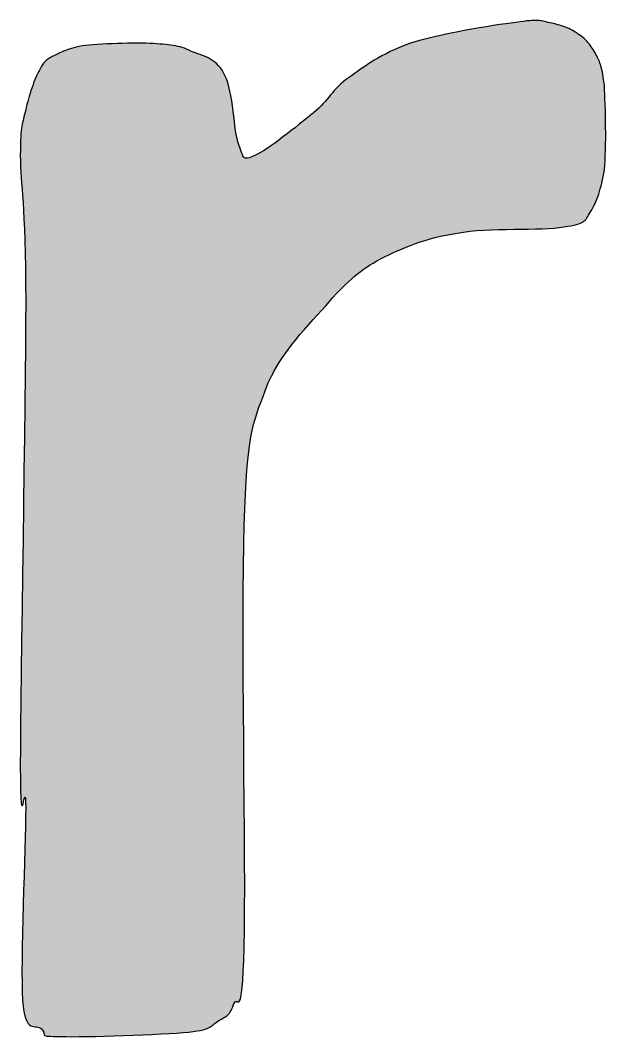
# Model space of a CAD drawing. Header units: millimetres. Extents: x 0 to 841, y 0 to 594.
# Drawn here: x 722.99 to 724.092, y 51.838 to 53.754 of the extents above; entities that cross this region are included whole.
import ezdxf

# ---------------------------------------------------------------- set-up
doc = ezdxf.new("R2010")
doc.units = ezdxf.units.MM
doc.layers.add('291-E-TEXTOS', color=7, linetype='Continuous')
doc.layers.add('291-G-ROTULO', color=7, linetype='Continuous')

msp = doc.modelspace()

# ---------------------------------------------------------------- hatches: boundary and pattern name
at = {"layer": '291-G-ROTULO', "true_color": 0xec5a2f}
msp.add_hatch(color=7, dxfattribs=at).paths.add_polyline_path([(724.0261, 53.7366), (724.0229, 53.7381), (724.0196, 53.7395), (724.0163, 53.7408), (724.0128, 53.7421), (724.0093, 53.7433), (724.0057, 53.7444), (724.0021, 53.7454), (723.9984, 53.7464), (723.9947, 53.7474), (723.991, 53.7482), (723.9872, 53.7491), (723.9835, 53.7498), (723.98, 53.7506), (723.9769, 53.7512), (723.9742, 53.7519), (723.9718, 53.7524), (723.9695, 53.7528), (723.9672, 53.7532), (723.9649, 53.7535), (723.9624, 53.7536), (723.9596, 53.7536), (723.9564, 53.7535), (723.9527, 53.7533), (723.9485, 53.7529), (723.9435, 53.7524), (723.9377, 53.7517), (723.931, 53.7509), (723.9232, 53.7498), (723.9143, 53.7486), (723.9041, 53.7471), (723.8928, 53.7455), (723.8806, 53.7436), (723.8676, 53.7415), (723.8541, 53.7393), (723.8401, 53.7368), (723.8259, 53.7343), (723.8115, 53.7316), (723.7973, 53.7287), (723.7833, 53.7258), (723.7697, 53.7227), (723.7566, 53.7196), (723.7443, 53.7164), (723.7329, 53.7131), (723.7225, 53.7097), (723.7129, 53.7062), (723.7037, 53.7026), (723.695, 53.6988), (723.6865, 53.6949), (723.6785, 53.6908), (723.6708, 53.6867), (723.6633, 53.6825), (723.6562, 53.6783), (723.6494, 53.6741), (723.6429, 53.6698), (723.6365, 53.6656), (723.6305, 53.6614), (723.6246, 53.6573), (723.6189, 53.6532), (723.6134, 53.6493), (723.6081, 53.6455), (723.6024, 53.6413), (723.5972, 53.6373), (723.5926, 53.6332), (723.5884, 53.6292), (723.5845, 53.6252), (723.5809, 53.6211), (723.5775, 53.6171), (723.5742, 53.6131), (723.5709, 53.609), (723.5675, 53.6049), (723.564, 53.6008), (723.5603, 53.5966), (723.5564, 53.5924), (723.552, 53.5881), (723.5472, 53.5837), (723.5418, 53.5792), (723.5359, 53.5744), (723.5294, 53.5693), (723.5225, 53.5637), (723.5152, 53.5579), (723.5077, 53.5519), (723.5, 53.5459), (723.4922, 53.5398), (723.4843, 53.5338), (723.4766, 53.528), (723.469, 53.5224), (723.4616, 53.5171), (723.4546, 53.5123), (723.448, 53.508), (723.4418, 53.5043), (723.4363, 53.5012), (723.4314, 53.4989), (723.4272, 53.4972), (723.4236, 53.4958), (723.4205, 53.4948), (723.4179, 53.4941), (723.4158, 53.4939), (723.4139, 53.494), (723.4124, 53.4945), (723.4111, 53.4954), (723.4099, 53.4967), (723.4089, 53.4985), (723.4079, 53.5007), (723.4068, 53.5034), (723.4057, 53.5066), (723.4045, 53.5102), (723.403, 53.5143), (723.4013, 53.519), (723.3995, 53.5244), (723.3979, 53.5308), (723.3965, 53.5381), (723.3952, 53.5461), (723.394, 53.5547), (723.3929, 53.5638), (723.3917, 53.5732), (723.3905, 53.5827), (723.3892, 53.5923), (723.3879, 53.6018), (723.3863, 53.6111), (723.3846, 53.62), (723.3827, 53.6285), (723.3805, 53.6363), (723.378, 53.6433), (723.3752, 53.6495), (723.3725, 53.6548), (723.3696, 53.6597), (723.3665, 53.664), (723.3632, 53.6679), (723.3598, 53.6714), (723.3563, 53.6746), (723.3526, 53.6773), (723.3488, 53.6798), (723.3449, 53.6821), (723.3409, 53.6841), (723.3368, 53.6859), (723.3326, 53.6876), (723.3283, 53.6892), (723.3239, 53.6907), (723.3195, 53.6921), (723.315, 53.6936), (723.3109, 53.6958), (723.3068, 53.6977), (723.3028, 53.6994), (723.2988, 53.7009), (723.2948, 53.7023), (723.2908, 53.7035), (723.2866, 53.7045), (723.2823, 53.7054), (723.2779, 53.7062), (723.2734, 53.7069), (723.2686, 53.7075), (723.2636, 53.708), (723.2583, 53.7085), (723.2528, 53.7089), (723.2469, 53.7093), (723.2407, 53.7097), (723.2339, 53.71), (723.2263, 53.7103), (723.2182, 53.7104), (723.2095, 53.7105), (723.2004, 53.7105), (723.1911, 53.7104), (723.1815, 53.7102), (723.1719, 53.7099), (723.1624, 53.7096), (723.153, 53.7092), (723.1438, 53.7088), (723.1351, 53.7083), (723.1269, 53.7077), (723.1192, 53.7071), (723.1123, 53.7064), (723.1062, 53.7057), (723.1004, 53.7045), (723.0951, 53.7033), (723.0903, 53.7021), (723.0858, 53.7008), (723.0817, 53.6996), (723.078, 53.6983), (723.0745, 53.697), (723.0713, 53.6956), (723.0683, 53.6943), (723.0655, 53.693), (723.0628, 53.6917), (723.0602, 53.6904), (723.0576, 53.6892), (723.0551, 53.6879), (723.0526, 53.6868), (723.05, 53.6856), (723.0475, 53.6842), (723.0452, 53.6828), (723.0432, 53.6816), (723.0414, 53.6804), (723.0398, 53.6792), (723.0383, 53.6781), (723.0369, 53.6768), (723.0357, 53.6756), (723.0345, 53.6742), (723.0333, 53.6727), (723.0322, 53.6711), (723.0311, 53.6692), (723.0299, 53.6672), (723.0286, 53.6649), (723.0273, 53.6624), (723.0259, 53.6595), (723.024, 53.6563), (723.0221, 53.6528), (723.0203, 53.6489), (723.0184, 53.6448), (723.0166, 53.6404), (723.0148, 53.6358), (723.013, 53.6311), (723.0113, 53.6261), (723.0097, 53.6211), (723.008, 53.616), (723.0065, 53.6108), (723.005, 53.6056), (723.0036, 53.6004), (723.0022, 53.5953), (723.001, 53.5902), (722.9998, 53.5852), (722.9987, 53.5803), (722.9976, 53.5759), (722.9966, 53.572), (722.9957, 53.5684), (722.9948, 53.5649), (722.994, 53.5614), (722.9932, 53.5579), (722.9925, 53.5541), (722.9919, 53.55), (722.9913, 53.5453), (722.9909, 53.54), (722.9905, 53.5338), (722.9902, 53.5268), (722.9899, 53.5188), (722.9898, 53.5095), (722.9897, 53.4989), (722.9899, 53.488), (722.9902, 53.4776), (722.9907, 53.4675), (722.9913, 53.4573), (722.9921, 53.4468), (722.9929, 53.4357), (722.9938, 53.4236), (722.9948, 53.4103), (722.9957, 53.3955), (722.9966, 53.3788), (722.9975, 53.36), (722.9982, 53.3388), (722.9989, 53.3149), (722.9994, 53.288), (722.9997, 53.2577), (722.9998, 53.2239), (722.9997, 53.1841), (722.9994, 53.1375), (722.9989, 53.0853), (722.9982, 53.0284), (722.9975, 52.9678), (722.9966, 52.9046), (722.9957, 52.8397), (722.9948, 52.7742), (722.9938, 52.7091), (722.9929, 52.6453), (722.9921, 52.584), (722.9913, 52.526), (722.9907, 52.4725), (722.9902, 52.4244), (722.9899, 52.3828), (722.9897, 52.3486), (722.9899, 52.3224), (722.9902, 52.3027), (722.9907, 52.2887), (722.9913, 52.2796), (722.9921, 52.2747), (722.9929, 52.2731), (722.9938, 52.2741), (722.9948, 52.2768), (722.9957, 52.2806), (722.9966, 52.2845), (722.9975, 52.2879), (722.9982, 52.2899), (722.9989, 52.2897), (722.9994, 52.2866), (722.9997, 52.2797), (722.9998, 52.2683), (722.9997, 52.2531), (722.9994, 52.2349), (722.9989, 52.2141), (722.9983, 52.1912), (722.9976, 52.1666), (722.9968, 52.1407), (722.996, 52.114), (722.9953, 52.0869), (722.9945, 52.0598), (722.9939, 52.0331), (722.9934, 52.0073), (722.993, 51.9829), (722.9928, 51.9602), (722.9929, 51.9397), (722.9932, 51.9218), (722.9938, 51.907), (722.995, 51.8952), (722.9966, 51.8855), (722.9983, 51.8776), (723.0003, 51.8714), (723.0024, 51.8666), (723.0047, 51.863), (723.0071, 51.8605), (723.0096, 51.8588), (723.0121, 51.8578), (723.0148, 51.8572), (723.0174, 51.8569), (723.02, 51.8567), (723.0226, 51.8564), (723.0251, 51.8557), (723.0276, 51.8546), (723.0299, 51.8528), (723.0318, 51.8506), (723.033, 51.8487), (723.0337, 51.847), (723.0341, 51.8455), (723.0343, 51.8442), (723.0345, 51.843), (723.0347, 51.842), (723.0352, 51.8412), (723.0361, 51.8405), (723.0375, 51.84), (723.0396, 51.8395), (723.0426, 51.8392), (723.0466, 51.839), (723.0517, 51.8388), (723.0582, 51.8387), (723.066, 51.8387), (723.0755, 51.8384), (723.087, 51.8383), (723.1004, 51.8384), (723.1152, 51.8385), (723.1314, 51.8389), (723.1484, 51.8393), (723.1661, 51.8398), (723.1842, 51.8405), (723.2024, 51.8412), (723.2203, 51.8419), (723.2377, 51.8427), (723.2543, 51.8435), (723.2699, 51.8443), (723.284, 51.8452), (723.2964, 51.846), (723.3069, 51.8467), (723.3153, 51.8479), (723.3225, 51.849), (723.3286, 51.8501), (723.3338, 51.8513), (723.338, 51.8524), (723.3416, 51.8536), (723.3444, 51.8548), (723.3468, 51.856), (723.3488, 51.8573), (723.3505, 51.8585), (723.352, 51.8598), (723.3535, 51.8611), (723.355, 51.8625), (723.3567, 51.8639), (723.3587, 51.8653), (723.3611, 51.8668), (723.3637, 51.8686), (723.3661, 51.8701), (723.3684, 51.8714), (723.3706, 51.8727), (723.3727, 51.8739), (723.3747, 51.875), (723.3766, 51.8763), (723.3785, 51.8776), (723.3802, 51.8791), (723.3819, 51.8808), (723.3835, 51.8828), (723.3851, 51.8852), (723.3867, 51.8879), (723.3882, 51.891), (723.3897, 51.8947), (723.3912, 51.8989), (723.3928, 51.9022), (723.3943, 51.9038), (723.3957, 51.9044), (723.3972, 51.9043), (723.3987, 51.9039), (723.4001, 51.9038), (723.4015, 51.9042), (723.4028, 51.9057), (723.4041, 51.9087), (723.4053, 51.9136), (723.4065, 51.9208), (723.4076, 51.9308), (723.4087, 51.9441), (723.4096, 51.9609), (723.4105, 51.9819), (723.4113, 52.0073), (723.4119, 52.0395), (723.4122, 52.0781), (723.4123, 52.1222), (723.4122, 52.1711), (723.4119, 52.2237), (723.4115, 52.2793), (723.411, 52.337), (723.4106, 52.3958), (723.4101, 52.4549), (723.4097, 52.5134), (723.4095, 52.5704), (723.4093, 52.625), (723.4094, 52.6764), (723.4098, 52.7237), (723.4104, 52.7659), (723.4113, 52.8023), (723.4125, 52.8332), (723.4137, 52.8605), (723.415, 52.8847), (723.4165, 52.9059), (723.418, 52.9247), (723.4198, 52.9412), (723.4217, 52.9558), (723.4239, 52.9689), (723.4263, 52.9808), (723.4289, 52.9918), (723.4318, 53.0022), (723.435, 53.0123), (723.4386, 53.0226), (723.4425, 53.0333), (723.4468, 53.0447), (723.4515, 53.0573), (723.4567, 53.0702), (723.4627, 53.0829), (723.4692, 53.0951), (723.4762, 53.107), (723.4837, 53.1185), (723.4915, 53.1297), (723.4996, 53.1406), (723.5079, 53.1511), (723.5164, 53.1613), (723.5248, 53.1712), (723.5332, 53.1807), (723.5415, 53.1899), (723.5496, 53.1989), (723.5574, 53.2075), (723.5649, 53.2158), (723.5719, 53.2239), (723.5785, 53.2312), (723.5848, 53.238), (723.5908, 53.2443), (723.5966, 53.2503), (723.6022, 53.2558), (723.6077, 53.2611), (723.6132, 53.2661), (723.6186, 53.2708), (723.6241, 53.2753), (723.6297, 53.2797), (723.6354, 53.2839), (723.6414, 53.288), (723.6476, 53.292), (723.6541, 53.296), (723.661, 53.3001), (723.6683, 53.3042), (723.6759, 53.3079), (723.6836, 53.3117), (723.6915, 53.3154), (723.6996, 53.319), (723.7079, 53.3226), (723.7163, 53.3261), (723.7249, 53.3295), (723.7338, 53.3328), (723.7428, 53.3359), (723.7521, 53.3389), (723.7616, 53.3417), (723.7713, 53.3443), (723.7813, 53.3467), (723.7915, 53.3488), (723.802, 53.3507), (723.8128, 53.3524), (723.8242, 53.3544), (723.8364, 53.356), (723.8494, 53.3573), (723.8628, 53.3582), (723.8767, 53.3589), (723.8908, 53.3593), (723.905, 53.3597), (723.9192, 53.3599), (723.9332, 53.3601), (723.9469, 53.3602), (723.9601, 53.3605), (723.9726, 53.3608), (723.9844, 53.3613), (723.9952, 53.3621), (724.005, 53.3631), (724.0136, 53.3644), (724.021, 53.3655), (724.0273, 53.3666), (724.0328, 53.3677), (724.0375, 53.3688), (724.0415, 53.37), (724.0448, 53.3712), (724.0476, 53.3725), (724.05, 53.3739), (724.052, 53.3755), (724.0537, 53.3773), (724.0553, 53.3792), (724.0568, 53.3813), (724.0583, 53.3837), (724.0599, 53.3864), (724.0617, 53.3893), (724.0638, 53.3925), (724.066, 53.3963), (724.0681, 53.4002), (724.0701, 53.4041), (724.0721, 53.4082), (724.0739, 53.4123), (724.0757, 53.4167), (724.0774, 53.4212), (724.0791, 53.4259), (724.0806, 53.4308), (724.0821, 53.4359), (724.0836, 53.4413), (724.0849, 53.447), (724.0862, 53.453), (724.0875, 53.4592), (724.0887, 53.4658), (724.0899, 53.4728), (724.0905, 53.4808), (724.0911, 53.4896), (724.0915, 53.4991), (724.0918, 53.5091), (724.092, 53.5196), (724.0922, 53.5305), (724.0922, 53.5415), (724.0921, 53.5526), (724.092, 53.5637), (724.0918, 53.5746), (724.0916, 53.5852), (724.0913, 53.5953), (724.0909, 53.605), (724.0906, 53.6139), (724.0902, 53.6221), (724.0899, 53.6294), (724.0891, 53.6358), (724.0883, 53.6417), (724.0876, 53.647), (724.0868, 53.6518), (724.086, 53.6561), (724.0851, 53.6601), (724.0843, 53.6637), (724.0833, 53.667), (724.0824, 53.6701), (724.0814, 53.673), (724.0803, 53.6758), (724.0791, 53.6785), (724.0779, 53.6812), (724.0766, 53.6839), (724.0753, 53.6867), (724.0738, 53.6896), (724.0722, 53.6926), (724.0706, 53.6955), (724.0689, 53.6984), (724.067, 53.7013), (724.0651, 53.704), (724.0631, 53.7067), (724.061, 53.7094), (724.0587, 53.712), (724.0564, 53.7145), (724.054, 53.7169), (724.0515, 53.7192), (724.049, 53.7215), (724.0463, 53.7237), (724.0435, 53.7258), (724.0406, 53.7278), (724.0377, 53.7298), (724.035, 53.7316), (724.0321, 53.7333), (724.0292, 53.735)])

# ---------------------------------------------------------------- linework, layer by layer
at = {"layer": '291-E-TEXTOS'}
msp.add_lwpolyline([(724.0377, 53.7298), (724.035, 53.7316), (724.0321, 53.7333), (724.0292, 53.735), (724.0261, 53.7366), (724.0229, 53.7381), (724.0196, 53.7395), (724.0163, 53.7408), (724.0128, 53.7421), (724.0093, 53.7433), (724.0057, 53.7444), (724.0021, 53.7454), (723.9984, 53.7464), (723.9947, 53.7474), (723.991, 53.7482), (723.9872, 53.7491), (723.9835, 53.7498), (723.98, 53.7506), (723.9769, 53.7512), (723.9742, 53.7519), (723.9718, 53.7524), (723.9695, 53.7528), (723.9672, 53.7532), (723.9649, 53.7535), (723.9624, 53.7536), (723.9596, 53.7536), (723.9564, 53.7535), (723.9527, 53.7533), (723.9485, 53.7529), (723.9435, 53.7524), (723.9377, 53.7517), (723.931, 53.7509), (723.9232, 53.7498), (723.9143, 53.7486), (723.9041, 53.7471), (723.8928, 53.7455), (723.8806, 53.7436), (723.8676, 53.7415), (723.8541, 53.7393), (723.8401, 53.7368), (723.8259, 53.7343), (723.8115, 53.7316), (723.7973, 53.7287), (723.7833, 53.7258), (723.7697, 53.7227), (723.7566, 53.7196), (723.7443, 53.7164), (723.7329, 53.7131), (723.7225, 53.7097), (723.7129, 53.7062), (723.7037, 53.7026), (723.695, 53.6988), (723.6865, 53.6949), (723.6785, 53.6908), (723.6708, 53.6867), (723.6633, 53.6825), (723.6562, 53.6783), (723.6494, 53.6741), (723.6429, 53.6698), (723.6365, 53.6656), (723.6305, 53.6614), (723.6246, 53.6573), (723.6189, 53.6532), (723.6134, 53.6493), (723.6081, 53.6455), (723.6024, 53.6413), (723.5972, 53.6373), (723.5926, 53.6332), (723.5884, 53.6292), (723.5845, 53.6252), (723.5809, 53.6211), (723.5775, 53.6171), (723.5742, 53.6131), (723.5709, 53.609), (723.5675, 53.6049), (723.564, 53.6008), (723.5603, 53.5966), (723.5564, 53.5924), (723.552, 53.5881), (723.5472, 53.5837), (723.5418, 53.5792), (723.5359, 53.5744), (723.5294, 53.5693), (723.5225, 53.5637), (723.5152, 53.5579), (723.5077, 53.5519), (723.5, 53.5459), (723.4922, 53.5398), (723.4843, 53.5338), (723.4766, 53.528), (723.469, 53.5224), (723.4616, 53.5171), (723.4546, 53.5123), (723.448, 53.508), (723.4418, 53.5043), (723.4363, 53.5012), (723.4314, 53.4989), (723.4272, 53.4972), (723.4236, 53.4958), (723.4205, 53.4948), (723.4179, 53.4941), (723.4158, 53.4939), (723.4139, 53.494), (723.4124, 53.4945), (723.4111, 53.4954), (723.4099, 53.4967), (723.4089, 53.4985), (723.4079, 53.5007), (723.4068, 53.5034), (723.4057, 53.5066), (723.4045, 53.5102), (723.403, 53.5143), (723.4013, 53.519), (723.3995, 53.5244), (723.3979, 53.5308), (723.3965, 53.5381), (723.3952, 53.5461), (723.394, 53.5547), (723.3929, 53.5638), (723.3917, 53.5732), (723.3905, 53.5827), (723.3892, 53.5923), (723.3879, 53.6018), (723.3863, 53.6111), (723.3846, 53.62), (723.3827, 53.6285), (723.3805, 53.6363), (723.378, 53.6433), (723.3752, 53.6495), (723.3725, 53.6548), (723.3696, 53.6597), (723.3665, 53.664), (723.3632, 53.6679), (723.3598, 53.6714), (723.3563, 53.6746), (723.3526, 53.6773), (723.3488, 53.6798), (723.3449, 53.6821), (723.3409, 53.6841), (723.3368, 53.6859), (723.3326, 53.6876), (723.3283, 53.6892), (723.3239, 53.6907), (723.3195, 53.6921), (723.315, 53.6936), (723.3109, 53.6958), (723.3068, 53.6977), (723.3028, 53.6994), (723.2988, 53.7009), (723.2948, 53.7023), (723.2908, 53.7035), (723.2866, 53.7045), (723.2823, 53.7054), (723.2779, 53.7062), (723.2734, 53.7069), (723.2686, 53.7075), (723.2636, 53.708), (723.2583, 53.7085), (723.2528, 53.7089), (723.2469, 53.7093), (723.2407, 53.7097), (723.2339, 53.71), (723.2263, 53.7103), (723.2182, 53.7104), (723.2095, 53.7105), (723.2004, 53.7105), (723.1911, 53.7104), (723.1815, 53.7102), (723.1719, 53.7099), (723.1624, 53.7096), (723.153, 53.7092), (723.1438, 53.7088), (723.1351, 53.7083), (723.1269, 53.7077), (723.1192, 53.7071), (723.1123, 53.7064), (723.1062, 53.7057), (723.1004, 53.7045), (723.0951, 53.7033), (723.0903, 53.7021), (723.0858, 53.7008), (723.0817, 53.6996), (723.078, 53.6983), (723.0745, 53.697), (723.0713, 53.6956), (723.0683, 53.6943), (723.0655, 53.693), (723.0628, 53.6917), (723.0602, 53.6904), (723.0576, 53.6892), (723.0551, 53.6879), (723.0526, 53.6868), (723.05, 53.6856), (723.0475, 53.6842), (723.0452, 53.6828), (723.0432, 53.6816), (723.0414, 53.6804), (723.0398, 53.6792), (723.0383, 53.6781), (723.0369, 53.6768), (723.0357, 53.6756), (723.0345, 53.6742), (723.0333, 53.6727), (723.0322, 53.6711), (723.0311, 53.6692), (723.0299, 53.6672), (723.0286, 53.6649), (723.0273, 53.6624), (723.0259, 53.6595), (723.024, 53.6563), (723.0221, 53.6528), (723.0203, 53.6489), (723.0184, 53.6448), (723.0166, 53.6404), (723.0148, 53.6358), (723.013, 53.6311), (723.0113, 53.6261), (723.0097, 53.6211), (723.008, 53.616), (723.0065, 53.6108), (723.005, 53.6056), (723.0036, 53.6004), (723.0022, 53.5953), (723.001, 53.5902), (722.9998, 53.5852), (722.9987, 53.5803), (722.9976, 53.5759), (722.9966, 53.572), (722.9957, 53.5684), (722.9948, 53.5649), (722.994, 53.5614), (722.9932, 53.5579), (722.9925, 53.5541), (722.9919, 53.55), (722.9913, 53.5453), (722.9909, 53.54), (722.9905, 53.5338), (722.9902, 53.5268), (722.9899, 53.5188), (722.9898, 53.5095), (722.9897, 53.4989), (722.9899, 53.488), (722.9902, 53.4776), (722.9907, 53.4675), (722.9913, 53.4573), (722.9921, 53.4468), (722.9929, 53.4357), (722.9938, 53.4236), (722.9948, 53.4103), (722.9957, 53.3955), (722.9966, 53.3788), (722.9975, 53.36), (722.9982, 53.3388), (722.9989, 53.3149), (722.9994, 53.288), (722.9997, 53.2577), (722.9998, 53.2239), (722.9997, 53.1841), (722.9994, 53.1375), (722.9989, 53.0853), (722.9982, 53.0284), (722.9975, 52.9678), (722.9966, 52.9046), (722.9957, 52.8397), (722.9948, 52.7742), (722.9938, 52.7091), (722.9929, 52.6453), (722.9921, 52.584), (722.9913, 52.526), (722.9907, 52.4725), (722.9902, 52.4244), (722.9899, 52.3828), (722.9897, 52.3486), (722.9899, 52.3224), (722.9902, 52.3027), (722.9907, 52.2887), (722.9913, 52.2796), (722.9921, 52.2747), (722.9929, 52.2731), (722.9938, 52.2741), (722.9948, 52.2768), (722.9957, 52.2806), (722.9966, 52.2845), (722.9975, 52.2879), (722.9982, 52.2899), (722.9989, 52.2897), (722.9994, 52.2866), (722.9997, 52.2797), (722.9998, 52.2683), (722.9997, 52.2531), (722.9994, 52.2349), (722.9989, 52.2141), (722.9983, 52.1912), (722.9976, 52.1666), (722.9968, 52.1407), (722.996, 52.114), (722.9953, 52.0869), (722.9945, 52.0598), (722.9939, 52.0331), (722.9934, 52.0073), (722.993, 51.9829), (722.9928, 51.9602), (722.9929, 51.9397), (722.9932, 51.9218), (722.9938, 51.907), (722.995, 51.8952), (722.9966, 51.8855), (722.9983, 51.8776), (723.0003, 51.8714), (723.0024, 51.8666), (723.0047, 51.863), (723.0071, 51.8605), (723.0096, 51.8588), (723.0121, 51.8578), (723.0148, 51.8572), (723.0174, 51.8569), (723.02, 51.8567), (723.0226, 51.8564), (723.0251, 51.8557), (723.0276, 51.8546), (723.0299, 51.8528), (723.0318, 51.8506), (723.033, 51.8487), (723.0337, 51.847), (723.0341, 51.8455), (723.0343, 51.8442), (723.0345, 51.843), (723.0347, 51.842), (723.0352, 51.8412), (723.0361, 51.8405), (723.0375, 51.84), (723.0396, 51.8395), (723.0426, 51.8392), (723.0466, 51.839), (723.0517, 51.8388), (723.0582, 51.8387), (723.066, 51.8387), (723.0755, 51.8384), (723.087, 51.8383), (723.1004, 51.8384), (723.1152, 51.8385), (723.1314, 51.8389), (723.1484, 51.8393), (723.1661, 51.8398), (723.1842, 51.8405), (723.2024, 51.8412), (723.2203, 51.8419), (723.2377, 51.8427), (723.2543, 51.8435), (723.2699, 51.8443), (723.284, 51.8452), (723.2964, 51.846), (723.3069, 51.8467), (723.3153, 51.8479), (723.3225, 51.849), (723.3286, 51.8501), (723.3338, 51.8513), (723.338, 51.8524), (723.3416, 51.8536), (723.3444, 51.8548), (723.3468, 51.856), (723.3488, 51.8573), (723.3505, 51.8585), (723.352, 51.8598), (723.3535, 51.8611), (723.355, 51.8625), (723.3567, 51.8639), (723.3587, 51.8653), (723.3611, 51.8668), (723.3637, 51.8686), (723.3661, 51.8701), (723.3684, 51.8714), (723.3706, 51.8727), (723.3727, 51.8739), (723.3747, 51.875), (723.3766, 51.8763), (723.3785, 51.8776), (723.3802, 51.8791), (723.3819, 51.8808), (723.3835, 51.8828), (723.3851, 51.8852), (723.3867, 51.8879), (723.3882, 51.891), (723.3897, 51.8947), (723.3912, 51.8989), (723.3928, 51.9022), (723.3943, 51.9038), (723.3957, 51.9044), (723.3972, 51.9043), (723.3987, 51.9039), (723.4001, 51.9038), (723.4015, 51.9042), (723.4028, 51.9057), (723.4041, 51.9087), (723.4053, 51.9136), (723.4065, 51.9208), (723.4076, 51.9308), (723.4087, 51.9441), (723.4096, 51.9609), (723.4105, 51.9819), (723.4113, 52.0073), (723.4119, 52.0395), (723.4122, 52.0781), (723.4123, 52.1222), (723.4122, 52.1711), (723.4119, 52.2237), (723.4115, 52.2793), (723.411, 52.337), (723.4106, 52.3958), (723.4101, 52.4549), (723.4097, 52.5134), (723.4095, 52.5704), (723.4093, 52.625), (723.4094, 52.6764), (723.4098, 52.7237), (723.4104, 52.7659), (723.4113, 52.8023), (723.4125, 52.8332), (723.4137, 52.8605), (723.415, 52.8847), (723.4165, 52.9059), (723.418, 52.9247), (723.4198, 52.9412), (723.4217, 52.9558), (723.4239, 52.9689), (723.4263, 52.9808), (723.4289, 52.9918), (723.4318, 53.0022), (723.435, 53.0123), (723.4386, 53.0226), (723.4425, 53.0333), (723.4468, 53.0447), (723.4515, 53.0573), (723.4567, 53.0702), (723.4627, 53.0829), (723.4692, 53.0951), (723.4762, 53.107), (723.4837, 53.1185), (723.4915, 53.1297), (723.4996, 53.1406), (723.5079, 53.1511), (723.5164, 53.1613), (723.5248, 53.1712), (723.5332, 53.1807), (723.5415, 53.1899), (723.5496, 53.1989), (723.5574, 53.2075), (723.5649, 53.2158), (723.5719, 53.2239), (723.5785, 53.2312), (723.5848, 53.238), (723.5908, 53.2443), (723.5966, 53.2503), (723.6022, 53.2558), (723.6077, 53.2611), (723.6132, 53.2661), (723.6186, 53.2708), (723.6241, 53.2753), (723.6297, 53.2797), (723.6354, 53.2839), (723.6414, 53.288), (723.6476, 53.292), (723.6541, 53.296), (723.661, 53.3001), (723.6683, 53.3042), (723.6759, 53.3079), (723.6836, 53.3117), (723.6915, 53.3154), (723.6996, 53.319), (723.7079, 53.3226), (723.7163, 53.3261), (723.7249, 53.3295), (723.7338, 53.3328), (723.7428, 53.3359), (723.7521, 53.3389), (723.7616, 53.3417), (723.7713, 53.3443), (723.7813, 53.3467), (723.7915, 53.3488), (723.802, 53.3507), (723.8128, 53.3524), (723.8242, 53.3544), (723.8364, 53.356), (723.8494, 53.3573), (723.8628, 53.3582), (723.8767, 53.3589), (723.8908, 53.3593), (723.905, 53.3597), (723.9192, 53.3599), (723.9332, 53.3601), (723.9469, 53.3602), (723.9601, 53.3605), (723.9726, 53.3608), (723.9844, 53.3613), (723.9952, 53.3621), (724.005, 53.3631), (724.0136, 53.3644), (724.021, 53.3655), (724.0273, 53.3666), (724.0328, 53.3677), (724.0375, 53.3688), (724.0415, 53.37), (724.0448, 53.3712), (724.0476, 53.3725), (724.05, 53.3739), (724.052, 53.3755), (724.0537, 53.3773), (724.0553, 53.3792), (724.0568, 53.3813), (724.0583, 53.3837), (724.0599, 53.3864), (724.0617, 53.3893), (724.0638, 53.3925), (724.066, 53.3963), (724.0681, 53.4002), (724.0701, 53.4041), (724.0721, 53.4082), (724.0739, 53.4123), (724.0757, 53.4167), (724.0774, 53.4212), (724.0791, 53.4259), (724.0806, 53.4308), (724.0821, 53.4359), (724.0836, 53.4413), (724.0849, 53.447), (724.0862, 53.453), (724.0875, 53.4592), (724.0887, 53.4658), (724.0899, 53.4728), (724.0905, 53.4808), (724.0911, 53.4896), (724.0915, 53.4991), (724.0918, 53.5091), (724.092, 53.5196), (724.0922, 53.5305), (724.0922, 53.5415), (724.0921, 53.5526), (724.092, 53.5637), (724.0918, 53.5746), (724.0916, 53.5852), (724.0913, 53.5953), (724.0909, 53.605), (724.0906, 53.6139), (724.0902, 53.6221), (724.0899, 53.6294), (724.0891, 53.6358), (724.0883, 53.6417), (724.0876, 53.647), (724.0868, 53.6518), (724.086, 53.6561), (724.0851, 53.6601), (724.0843, 53.6637), (724.0833, 53.667), (724.0824, 53.6701), (724.0814, 53.673), (724.0803, 53.6758), (724.0791, 53.6785), (724.0779, 53.6812), (724.0766, 53.6839), (724.0753, 53.6867), (724.0738, 53.6896), (724.0722, 53.6926), (724.0706, 53.6955), (724.0689, 53.6984), (724.067, 53.7013), (724.0651, 53.704), (724.0631, 53.7067), (724.061, 53.7094), (724.0587, 53.712), (724.0564, 53.7145), (724.054, 53.7169), (724.0515, 53.7192), (724.049, 53.7215), (724.0463, 53.7237), (724.0435, 53.7258), (724.0406, 53.7278)], close=True, dxfattribs=at)

doc.saveas('drawing.dxf')
